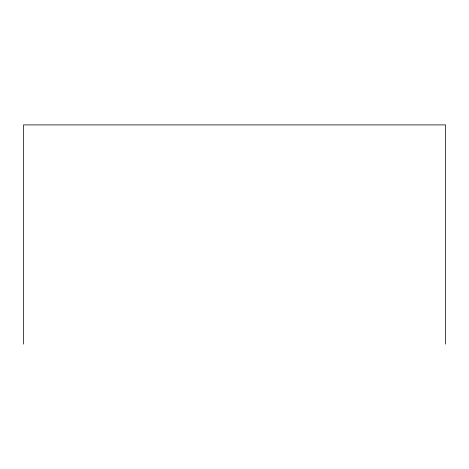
<?xml version="1.0" encoding="UTF-8"?>
<svg xmlns="http://www.w3.org/2000/svg" width="469" height="469" viewBox="0 0 469 469"><rect width="100%" height="100%" fill="white"/><g stroke="black" fill="none" stroke-linecap="round" stroke-linejoin="round"><path stroke-width="0.7" d="M445.55 344.094L445.55 124.906L23.45 124.906L23.45 344.094"/></g></svg>
